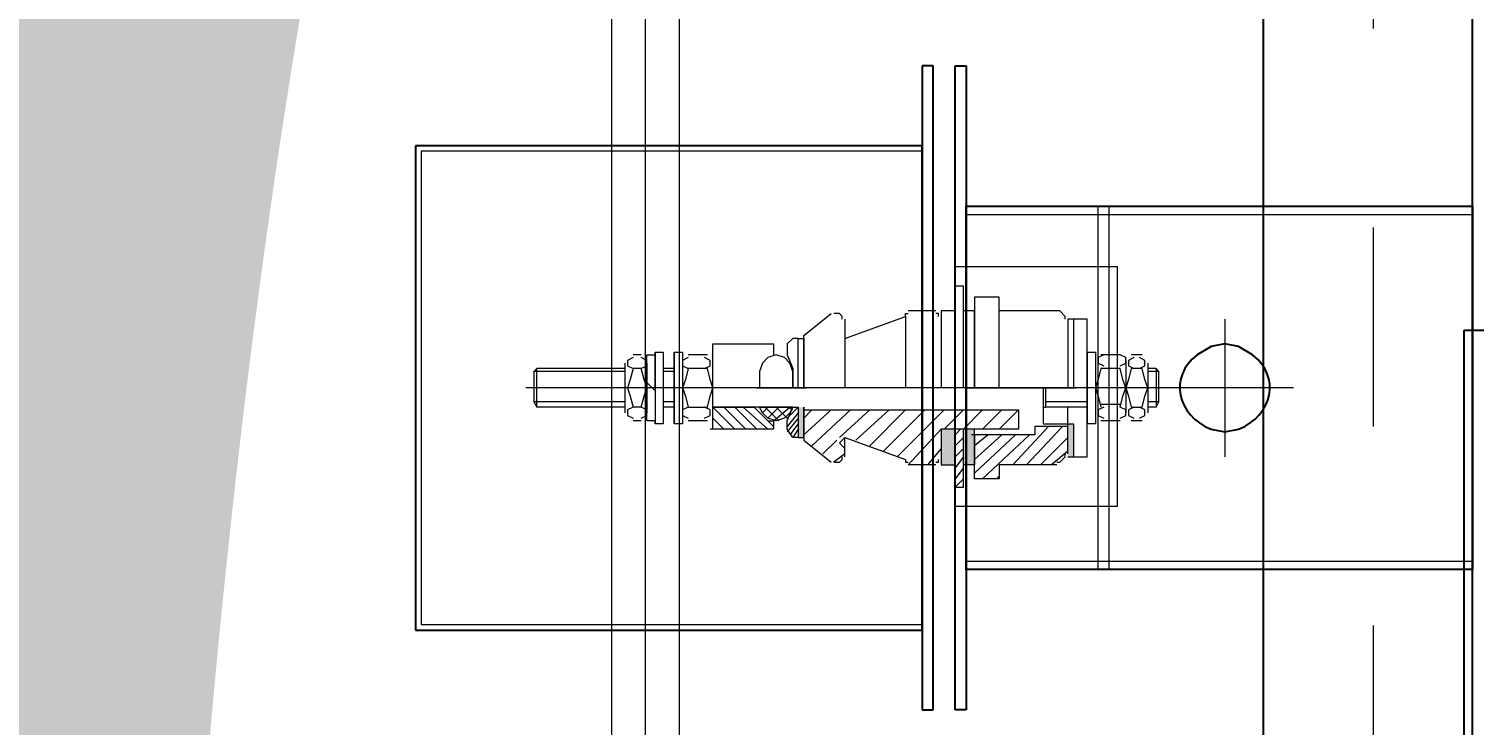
# Model space of a CAD drawing. Header units: metres. Extents: x 529524 to 529977, y 2674144 to 2674419.
# Drawn here: x 529756.474 to 529757.2, y 2674300.355 to 2674300.705 of the extents above; entities that cross this region are included whole.
import ezdxf

# ---------------------------------------------------------------- set-up
doc = ezdxf.new("R2010")
doc.units = ezdxf.units.M
doc.linetypes.add('CENTER2', pattern=[1.125, 0.75, -0.125, 0.125, -0.125])
doc.linetypes.add('PDF_IMPORT', pattern=[1, 0.8, -0.2])
doc.layers.add('IDT', color=7, linetype='Continuous')
doc.layers.add('MMS Block Numbering', color=7, linetype='Continuous')
doc.styles.add('Adani Regular', font='Adani Regular.ttf')

# ---------------------------------------------------------------- blocks, each defined once
blk = doc.blocks.new('IDT')
at = {"layer": 'IDT', "transparency": 33554559}
for points in [[(16.49559, 12.25231), (16.49559, 12.26891), (16.49283, 12.26891), (16.49283, 12.25231)], [(16.54815, 12.25508), (16.54815, 12.27306), (16.54262, 12.27306), (16.54262, 12.25508)], [(16.55922, 12.27306), (16.5523, 12.27306), (16.5523, 12.25508), (16.55922, 12.25508)], [(16.63114, 12.24401), (16.63114, 12.25922), (16.62838, 12.25922), (16.62838, 12.24401)]]:
    blk.add_hatch(color=0, dxfattribs=at).paths.add_polyline_path(points)
at = {"layer": 'IDT', "color": 0, "lineweight": 25}
for p, q in [((16.39739, 14.30905), (16.39739, 9.66028)), ((16.29227, 14.20393), (16.29227, 9.7654)), ((16.29642, 12.98538), (16.29642, 12.20528)), ((16.29642, 12.98538), (16.29642, 12.20528)), ((16.54677, 12.0725), (16.54677, 12.39616)), ((16.54677, 12.39616), (16.5523, 12.39616)), ((16.5523, 12.39616), (16.5523, 12.0725)), ((16.5689, 12.39616), (16.56337, 12.39616)), ((16.56337, 12.39616), (16.56337, 12.0725)), ((16.5689, 12.0725), (16.5689, 12.39616)), ((16.8234, 12.35605), (16.5689, 12.35605)), ((16.5689, 12.35605), (16.5689, 12.11261)), ((16.8234, 12.11261), (16.8234, 12.35605)), ((16.29227, 12.14304), (16.29227, 12.32562)), ((16.29227, 12.32562), (16.54677, 12.32562)), ((16.54677, 12.32562), (16.54677, 12.14304)), ((16.41676, 12.25646), (16.40984, 12.25508)), ((16.42367, 12.25508), (16.41676, 12.25646)), ((16.40292, 12.21773), (16.40984, 12.21358)), ((16.42367, 12.21358), (16.43059, 12.21773)), ((16.40984, 12.21358), (16.41676, 12.2122)), ((16.41676, 12.2122), (16.42367, 12.21358)), ((16.29642, 12.20528), (16.00596, 12.20528)), ((16.29642, 12.20528), (16.00596, 12.20528)), ((16.54677, 12.14304), (16.29227, 12.14304)), ((16.5689, 12.11261), (16.8234, 12.11261)), ((16.5523, 12.0725), (16.54677, 12.0725)), ((16.56337, 12.0725), (16.5689, 12.0725))]:
    blk.add_line(p, q, dxfattribs=at)
at = {"layer": 'IDT', "color": 0, "linetype": 'PDF_IMPORT', "lineweight": 13, "ltscale": 0.113333}
blk.add_line((16.34207, 14.25373), (16.34207, 9.71561), dxfattribs=at)
at = {"layer": 'IDT', "color": 0, "linetype": 'CENTER2', "lineweight": 0, "ltscale": 500}
blk.add_line((16.70803, 10.36062), (16.70803, 14.23018), dxfattribs=at)
blk.add_line((16.70803, 10.36062), (16.70803, 14.23018), dxfattribs=at)
at = {"layer": 'IDT', "color": 0, "lineweight": 0}
for p, q in [((16.72503, 10.36062), (16.72503, 14.23018)), ((16.72503, 10.36062), (16.72503, 14.23018)), ((16.69103, 10.36062), (16.69103, 13.10362)), ((16.69103, 10.36062), (16.69103, 13.10362))]:
    blk.add_line(p, q, dxfattribs=at)
at = {"layer": 'IDT', "color": 0, "lineweight": 13}
for p, q in [((16.82064, 12.35328), (16.5689, 12.35328)), ((16.5689, 12.35328), (16.5689, 12.11538)), ((16.82064, 12.11538), (16.82064, 12.35328)), ((16.47485, 12.32562), (16.47485, 12.14304)), ((16.48038, 12.32562), (16.48038, 12.14304)), ((16.29227, 12.32147), (16.54677, 12.32147)), ((16.29227, 12.14719), (16.29227, 12.32147)), ((16.54677, 12.32147), (16.54677, 12.14719)), ((16.41676, 12.19975), (16.41676, 12.26891)), ((16.38218, 12.23433), (16.45133, 12.23433)), ((16.54677, 12.14719), (16.29227, 12.14719)), ((16.5689, 12.11538), (16.82064, 12.11538))]:
    blk.add_line(p, q, dxfattribs=at)
at = {"layer": 'IDT', "color": 0, "lineweight": 20}
for p, q in [((16.54677, 12.2938), (16.4707, 12.2938)), ((16.4707, 12.2938), (16.4707, 12.17347)), ((16.5523, 12.2938), (16.54677, 12.2938)), ((16.54677, 12.2938), (16.54677, 12.17347)), ((16.5523, 12.17347), (16.5523, 12.2938)), ((16.4707, 12.17347), (16.54677, 12.17347)), ((16.54677, 12.17347), (16.5523, 12.17347))]:
    blk.add_line(p, q, dxfattribs=at)
at = {"layer": 'IDT', "color": 0, "lineweight": 15}
for p, q in [((16.5523, 12.28412), (16.54815, 12.28412)), ((16.54815, 12.28412), (16.54815, 12.25508)), ((16.5523, 12.25508), (16.5523, 12.28412)), ((16.53017, 12.27859), (16.53017, 12.27997)), ((16.53017, 12.27997), (16.53156, 12.27997)), ((16.53017, 12.27444), (16.53017, 12.27859)), ((16.53017, 12.27306), (16.53017, 12.27444)), ((16.53156, 12.27997), (16.54124, 12.27997)), ((16.54124, 12.27997), (16.54262, 12.27997)), ((16.54262, 12.27997), (16.54262, 12.27859)), ((16.54262, 12.27859), (16.54262, 12.25508)), ((16.49283, 12.26891), (16.48591, 12.26891)), ((16.48591, 12.26891), (16.48591, 12.19975)), ((16.49559, 12.26891), (16.49283, 12.26891)), ((16.49283, 12.25231), (16.49283, 12.26891)), ((16.49559, 12.26752), (16.49559, 12.24401)), ((16.49974, 12.27167), (16.49698, 12.26891)), ((16.49698, 12.26891), (16.49698, 12.26752)), ((16.50113, 12.27167), (16.49974, 12.27167)), ((16.50113, 12.27306), (16.52879, 12.27306)), ((16.52879, 12.27306), (16.53017, 12.27306)), ((16.54262, 12.25784), (16.54262, 12.27306)), ((16.54262, 12.27306), (16.54815, 12.27306)), ((16.55922, 12.27306), (16.5523, 12.27306)), ((16.55922, 12.27029), (16.55922, 12.27306)), ((16.55922, 12.25646), (16.55922, 12.27029)), ((16.56199, 12.27167), (16.5606, 12.27167)), ((16.5606, 12.27167), (16.5606, 12.27029)), ((16.56199, 12.27306), (16.57582, 12.27306)), ((16.5772, 12.27167), (16.57582, 12.27167)), ((16.5772, 12.27029), (16.5772, 12.27167)), ((16.60763, 12.25922), (16.5772, 12.27029)), ((16.60763, 12.26891), (16.60763, 12.25922)), ((16.6104, 12.27167), (16.60901, 12.27029)), ((16.60901, 12.27029), (16.60901, 12.26891)), ((16.61316, 12.27167), (16.6104, 12.27167)), ((16.62838, 12.26061), (16.61455, 12.27167)), ((16.60901, 12.26337), (16.60763, 12.26476)), ((16.60763, 12.25922), (16.6104, 12.26199)), ((16.6104, 12.26199), (16.60901, 12.26337)), ((16.62838, 12.24401), (16.62838, 12.26061)), ((16.63114, 12.25922), (16.62838, 12.25922)), ((16.62838, 12.25922), (16.62838, 12.24401)), ((16.63114, 12.25922), (16.63391, 12.25922)), ((16.63114, 12.24401), (16.63114, 12.25922)), ((16.63391, 12.25922), (16.63668, 12.25508)), ((16.48176, 12.21635), (16.48176, 12.25231)), ((16.48176, 12.25231), (16.48591, 12.25231)), ((16.48591, 12.21635), (16.48591, 12.25231)), ((16.48591, 12.25231), (16.48591, 12.21635)), ((16.50804, 12.25231), (16.49283, 12.25231)), ((16.49559, 12.25369), (16.51219, 12.25369)), ((16.50804, 12.23433), (16.50804, 12.25231)), ((16.51219, 12.25369), (16.51219, 12.25784)), ((16.51219, 12.25784), (16.54262, 12.25784)), ((16.52049, 12.25369), (16.52049, 12.25508)), ((16.52049, 12.25508), (16.52187, 12.25508)), ((16.52049, 12.24678), (16.52049, 12.25369)), ((16.52187, 12.25508), (16.55784, 12.25508)), ((16.55784, 12.25508), (16.55922, 12.25508)), ((16.55922, 12.25508), (16.55922, 12.25646)), ((16.63668, 12.25508), (16.63668, 12.25093)), ((16.64359, 12.25093), (16.64359, 12.25508)), ((16.64359, 12.25508), (16.67402, 12.25508)), ((16.67402, 12.25508), (16.67402, 12.2122)), ((16.68924, 12.21635), (16.68924, 12.25231)), ((16.68924, 12.25231), (16.69339, 12.25231)), ((16.69339, 12.21635), (16.69339, 12.25231)), ((16.69339, 12.25231), (16.69339, 12.21635)), ((16.69892, 12.21635), (16.69892, 12.25231)), ((16.69892, 12.25231), (16.70307, 12.25231)), ((16.70307, 12.21635), (16.70307, 12.25231)), ((16.70307, 12.25231), (16.70307, 12.25093)), ((16.45548, 12.22188), (16.45548, 12.24678)), ((16.45963, 12.24954), (16.45687, 12.24816)), ((16.45687, 12.24816), (16.45687, 12.24539)), ((16.45687, 12.24539), (16.45963, 12.24401)), ((16.45825, 12.25093), (16.46378, 12.25093)), ((16.46517, 12.24816), (16.4624, 12.24954)), ((16.4624, 12.24401), (16.46517, 12.24539)), ((16.46517, 12.24539), (16.46517, 12.24816)), ((16.46931, 12.24954), (16.46655, 12.24816)), ((16.46655, 12.24816), (16.46655, 12.24539)), ((16.46655, 12.2205), (16.46655, 12.24678)), ((16.46655, 12.24539), (16.46931, 12.24401)), ((16.46931, 12.25093), (16.479, 12.25093)), ((16.48038, 12.24816), (16.47761, 12.24954)), ((16.47761, 12.24401), (16.48038, 12.24539)), ((16.48038, 12.24539), (16.48038, 12.24816)), ((16.52049, 12.24539), (16.52049, 12.24678)), ((16.52187, 12.24539), (16.52049, 12.24539)), ((16.62838, 12.24539), (16.52187, 12.24539)), ((16.63668, 12.25093), (16.63391, 12.24401)), ((16.63391, 12.24401), (16.63529, 12.24678)), ((16.63529, 12.24678), (16.63806, 12.24954)), ((16.63806, 12.24954), (16.64221, 12.25093)), ((16.64221, 12.25093), (16.64636, 12.24954)), ((16.64636, 12.25093), (16.64359, 12.25093)), ((16.65327, 12.24401), (16.64636, 12.25093)), ((16.64636, 12.24954), (16.64912, 12.24678)), ((16.64912, 12.24678), (16.65051, 12.24401)), ((16.67817, 12.24954), (16.6754, 12.24816)), ((16.6754, 12.24816), (16.6754, 12.24539)), ((16.6754, 12.24539), (16.67817, 12.24401)), ((16.67679, 12.25093), (16.68647, 12.25093)), ((16.68924, 12.24816), (16.68647, 12.24954)), ((16.68647, 12.24401), (16.68924, 12.24539)), ((16.68924, 12.24539), (16.68924, 12.24816)), ((16.68924, 12.22188), (16.68924, 12.24678)), ((16.70307, 12.25093), (16.70722, 12.25093)), ((16.70722, 12.25093), (16.70722, 12.21773)), ((16.70998, 12.24954), (16.70722, 12.24816)), ((16.70722, 12.24816), (16.70722, 12.24539)), ((16.70722, 12.22188), (16.70722, 12.24678)), ((16.70722, 12.24539), (16.70998, 12.24401)), ((16.70998, 12.25093), (16.71413, 12.25093)), ((16.7169, 12.24816), (16.71413, 12.24954)), ((16.71413, 12.24401), (16.7169, 12.24539)), ((16.7169, 12.24539), (16.7169, 12.24816)), ((16.71828, 12.22188), (16.71828, 12.24678)), ((16.45133, 12.24401), (16.44995, 12.24124)), ((16.44995, 12.24124), (16.44995, 12.22603)), ((16.45133, 12.22465), (16.45133, 12.24401)), ((16.45133, 12.24401), (16.45548, 12.24401)), ((16.45687, 12.23848), (16.45548, 12.23433)), ((16.45825, 12.24401), (16.45687, 12.23848)), ((16.46378, 12.24401), (16.45825, 12.24401)), ((16.46517, 12.23848), (16.46378, 12.24401)), ((16.46655, 12.23433), (16.46517, 12.23848)), ((16.46793, 12.23848), (16.46655, 12.23433)), ((16.46931, 12.24401), (16.46793, 12.23848)), ((16.46931, 12.24263), (16.479, 12.24263)), ((16.48038, 12.23848), (16.479, 12.24401)), ((16.48176, 12.23433), (16.48038, 12.23848)), ((16.48591, 12.24401), (16.50666, 12.24401)), ((16.48591, 12.24124), (16.50666, 12.24124)), ((16.50804, 12.24401), (16.50666, 12.24401)), ((16.50666, 12.24401), (16.50666, 12.23433)), ((16.63391, 12.24401), (16.63114, 12.24401)), ((16.63529, 12.24401), (16.63391, 12.24401)), ((16.65051, 12.24401), (16.63391, 12.24401)), ((16.63391, 12.24401), (16.67402, 12.24401)), ((16.67402, 12.24401), (16.65327, 12.24401)), ((16.6754, 12.23848), (16.67402, 12.23433)), ((16.67679, 12.24401), (16.6754, 12.23848)), ((16.68647, 12.24401), (16.67679, 12.24401)), ((16.68785, 12.23848), (16.68647, 12.24401)), ((16.68924, 12.23433), (16.68785, 12.23848)), ((16.69339, 12.24401), (16.69892, 12.24401)), ((16.7086, 12.23848), (16.70722, 12.23433)), ((16.70998, 12.24401), (16.7086, 12.23848)), ((16.70998, 12.24401), (16.71413, 12.24401)), ((16.71552, 12.23848), (16.71413, 12.24401)), ((16.7169, 12.23433), (16.71552, 12.23848)), ((16.71828, 12.24401), (16.76254, 12.24401)), ((16.76393, 12.24124), (16.76254, 12.24401)), ((16.76254, 12.24401), (16.76254, 12.22465)), ((16.76393, 12.22603), (16.76393, 12.24124)), ((16.45548, 12.23433), (16.45687, 12.23018)), ((16.45687, 12.23018), (16.45825, 12.22465)), ((16.46378, 12.22465), (16.46517, 12.23018)), ((16.46517, 12.23018), (16.46655, 12.23433)), ((16.46655, 12.23433), (16.46793, 12.23018)), ((16.46793, 12.23018), (16.46931, 12.22465)), ((16.479, 12.22465), (16.48038, 12.23018)), ((16.48038, 12.23018), (16.48176, 12.23433)), ((16.48591, 12.23433), (16.67402, 12.23433)), ((16.49283, 12.19975), (16.49283, 12.23433)), ((16.49559, 12.19975), (16.49559, 12.23433)), ((16.53017, 12.23433), (16.53017, 12.19007)), ((16.54262, 12.19007), (16.54262, 12.23433)), ((16.54262, 12.23433), (16.54262, 12.1956)), ((16.54815, 12.23433), (16.54815, 12.18315)), ((16.5523, 12.18315), (16.5523, 12.23433)), ((16.55922, 12.19837), (16.55922, 12.23433)), ((16.5772, 12.19837), (16.5772, 12.23433)), ((16.60763, 12.19975), (16.60763, 12.23433)), ((16.62838, 12.20943), (16.62838, 12.23433)), ((16.62838, 12.23433), (16.62838, 12.20805)), ((16.63114, 12.23433), (16.63114, 12.20943)), ((16.63391, 12.22465), (16.63391, 12.23433)), ((16.63391, 12.23433), (16.63391, 12.22603)), ((16.65051, 12.22603), (16.65051, 12.23433)), ((16.67402, 12.23433), (16.6754, 12.23018)), ((16.6754, 12.23018), (16.67679, 12.22465)), ((16.68647, 12.22465), (16.68785, 12.23018)), ((16.68785, 12.23018), (16.68924, 12.23433)), ((16.70722, 12.23156), (16.70307, 12.23571)), ((16.70307, 12.23571), (16.70307, 12.21635)), ((16.70722, 12.23433), (16.7086, 12.23018)), ((16.7086, 12.23018), (16.70998, 12.22465)), ((16.71413, 12.22465), (16.71552, 12.23018)), ((16.71552, 12.23018), (16.7169, 12.23433)), ((16.44995, 12.22603), (16.45133, 12.22465)), ((16.45133, 12.22465), (16.45548, 12.22465)), ((16.45963, 12.22465), (16.45687, 12.22326)), ((16.45687, 12.22326), (16.45687, 12.2205)), ((16.45825, 12.22465), (16.46378, 12.22465)), ((16.46517, 12.22326), (16.4624, 12.22465)), ((16.46517, 12.2205), (16.46517, 12.22326)), ((16.46931, 12.22326), (16.46655, 12.22188)), ((16.46931, 12.22465), (16.479, 12.22465)), ((16.48038, 12.22188), (16.47761, 12.22326)), ((16.63391, 12.22603), (16.63529, 12.22188)), ((16.63668, 12.21773), (16.63391, 12.22465)), ((16.64912, 12.22188), (16.65051, 12.22603)), ((16.67817, 12.22465), (16.6754, 12.22326)), ((16.6754, 12.22326), (16.6754, 12.2205)), ((16.67679, 12.22465), (16.68647, 12.22465)), ((16.68924, 12.22326), (16.68647, 12.22465)), ((16.68924, 12.2205), (16.68924, 12.22326)), ((16.69339, 12.22465), (16.69892, 12.22465)), ((16.70998, 12.22465), (16.70722, 12.22326)), ((16.70722, 12.22326), (16.70722, 12.2205)), ((16.70998, 12.22465), (16.71413, 12.22465)), ((16.7169, 12.22326), (16.71413, 12.22465)), ((16.7169, 12.2205), (16.7169, 12.22326)), ((16.71828, 12.22465), (16.76254, 12.22465)), ((16.76254, 12.22465), (16.76393, 12.22603)), ((16.45687, 12.2205), (16.45963, 12.21911)), ((16.45825, 12.21773), (16.46378, 12.21773)), ((16.4624, 12.21911), (16.46517, 12.2205)), ((16.46655, 12.22188), (16.46655, 12.21911)), ((16.46655, 12.21911), (16.46931, 12.21773)), ((16.46931, 12.21773), (16.479, 12.21773)), ((16.47761, 12.21773), (16.48038, 12.21911)), ((16.48038, 12.21911), (16.48038, 12.22188)), ((16.48591, 12.21635), (16.48176, 12.21635)), ((16.63529, 12.22188), (16.63806, 12.21911)), ((16.63668, 12.2122), (16.63668, 12.21773)), ((16.63806, 12.21911), (16.64221, 12.21773)), ((16.64221, 12.21773), (16.64636, 12.21911)), ((16.64359, 12.2122), (16.64359, 12.21773)), ((16.64636, 12.21911), (16.64912, 12.22188)), ((16.6754, 12.2205), (16.67817, 12.21911)), ((16.67679, 12.21773), (16.68647, 12.21773)), ((16.68647, 12.21911), (16.68924, 12.2205)), ((16.69339, 12.21635), (16.68924, 12.21635)), ((16.70307, 12.21635), (16.69892, 12.21635)), ((16.70722, 12.21773), (16.70307, 12.21773)), ((16.70722, 12.2205), (16.70998, 12.21911)), ((16.70998, 12.21773), (16.71413, 12.21773)), ((16.71413, 12.21911), (16.7169, 12.2205)), ((16.60763, 12.20943), (16.5772, 12.19837)), ((16.63114, 12.20943), (16.62838, 12.20943)), ((16.63114, 12.20943), (16.63391, 12.20943)), ((16.63391, 12.20943), (16.63668, 12.2122)), ((16.67402, 12.2122), (16.64359, 12.2122)), ((16.62838, 12.20805), (16.61455, 12.19698)), ((16.48591, 12.19975), (16.49283, 12.19975)), ((16.49283, 12.19975), (16.49559, 12.19975)), ((16.49698, 12.19975), (16.49698, 12.19837)), ((16.49698, 12.19837), (16.49974, 12.1956)), ((16.49974, 12.1956), (16.50113, 12.1956)), ((16.50113, 12.1956), (16.52879, 12.1956)), ((16.52879, 12.1956), (16.53017, 12.1956)), ((16.53017, 12.1956), (16.53017, 12.19422)), ((16.54262, 12.1956), (16.54815, 12.1956)), ((16.5523, 12.1956), (16.55922, 12.1956)), ((16.55922, 12.1956), (16.55922, 12.19837)), ((16.5606, 12.19837), (16.5606, 12.19698)), ((16.5606, 12.19698), (16.56199, 12.19698)), ((16.56199, 12.1956), (16.57582, 12.1956)), ((16.5772, 12.19698), (16.57582, 12.19698)), ((16.5772, 12.19837), (16.5772, 12.19698)), ((16.60901, 12.19975), (16.60901, 12.19837)), ((16.60901, 12.19837), (16.6104, 12.19698)), ((16.6104, 12.19698), (16.61316, 12.19698)), ((16.53017, 12.19007), (16.53017, 12.18868)), ((16.53017, 12.18868), (16.53156, 12.18868)), ((16.53156, 12.18868), (16.54124, 12.18868)), ((16.54124, 12.18868), (16.54262, 12.18868)), ((16.54262, 12.18868), (16.54262, 12.19007)), ((16.54815, 12.18315), (16.5523, 12.18315))]:
    blk.add_line(p, q, dxfattribs=at)
at = {"layer": 'IDT', "color": 0, "lineweight": 9}
for p, q in [((16.54815, 12.27997), (16.5523, 12.28412)), ((16.51496, 12.25784), (16.53847, 12.27997)), ((16.52187, 12.25784), (16.54262, 12.27721)), ((16.53017, 12.27859), (16.53156, 12.27997)), ((16.54815, 12.27444), (16.5523, 12.27997)), ((16.54815, 12.26891), (16.5523, 12.27444)), ((16.49559, 12.25922), (16.50943, 12.27306)), ((16.49559, 12.26614), (16.50389, 12.27306)), ((16.49836, 12.25369), (16.51634, 12.27306)), ((16.50528, 12.25369), (16.52326, 12.27306)), ((16.52879, 12.25784), (16.54262, 12.27029)), ((16.54815, 12.26476), (16.5523, 12.26891)), ((16.55784, 12.24539), (16.58135, 12.26891)), ((16.55922, 12.25508), (16.57582, 12.27306)), ((16.55922, 12.26476), (16.56614, 12.27306)), ((16.60763, 12.26752), (16.61316, 12.27167)), ((16.61178, 12.26061), (16.6187, 12.26752)), ((16.53571, 12.25784), (16.54262, 12.26337)), ((16.54815, 12.25922), (16.5523, 12.26337)), ((16.56752, 12.24539), (16.58827, 12.26614)), ((16.5772, 12.24539), (16.59518, 12.26337)), ((16.5855, 12.24539), (16.6021, 12.26061)), ((16.59518, 12.24539), (16.6104, 12.25922)), ((16.60486, 12.24539), (16.62423, 12.26337)), ((16.63114, 12.25508), (16.63391, 12.25922)), ((16.63114, 12.25784), (16.63114, 12.25922)), ((16.52049, 12.24539), (16.53017, 12.25508)), ((16.52879, 12.24539), (16.53847, 12.25508)), ((16.53847, 12.24539), (16.54815, 12.25508)), ((16.54262, 12.25784), (16.54401, 12.25784)), ((16.54815, 12.24539), (16.55784, 12.25508)), ((16.54954, 12.25508), (16.5523, 12.25784)), ((16.61455, 12.24539), (16.62838, 12.25784)), ((16.63114, 12.25231), (16.63529, 12.25784)), ((16.63114, 12.24954), (16.63668, 12.25646)), ((16.63114, 12.24678), (16.63668, 12.25369)), ((16.64359, 12.25369), (16.65327, 12.24401)), ((16.64636, 12.25508), (16.65881, 12.24401)), ((16.65189, 12.25508), (16.66296, 12.24401)), ((16.65742, 12.25508), (16.66849, 12.24401)), ((16.66296, 12.25508), (16.67402, 12.24401)), ((16.66849, 12.25508), (16.67402, 12.24954)), ((16.67402, 12.25508), (16.6754, 12.25508)), ((16.62423, 12.24539), (16.62838, 12.24954)), ((16.63114, 12.24401), (16.63668, 12.24954)), ((16.63391, 12.24539), (16.63668, 12.24401)), ((16.64359, 12.25093), (16.63529, 12.24401)), ((16.63668, 12.24954), (16.64221, 12.24401)), ((16.64083, 12.25093), (16.64774, 12.24401)), ((16.64636, 12.24954), (16.64083, 12.24401)), ((16.64912, 12.24678), (16.64636, 12.24401))]:
    blk.add_line(p, q, dxfattribs=at)
at = {"layer": 'IDT', "color": 0, "lineweight": 5}
for p, q in [((16.44995, 12.24124), (16.45548, 12.24124)), ((16.69339, 12.24124), (16.69892, 12.24124)), ((16.71828, 12.24124), (16.76393, 12.24124)), ((16.4458, 12.23433), (16.76808, 12.23433)), ((16.48453, 12.23433), (16.51219, 12.23433)), ((16.54677, 12.23433), (16.49145, 12.23433)), ((16.63253, 12.23433), (16.62699, 12.23433)), ((16.63806, 12.23433), (16.62976, 12.23433)), ((16.65189, 12.23433), (16.63253, 12.23433)), ((16.64221, 12.23433), (16.67679, 12.23433)), ((16.67125, 12.23433), (16.692, 12.23433)), ((16.44995, 12.22603), (16.45548, 12.22603)), ((16.69339, 12.22603), (16.69892, 12.22603)), ((16.71828, 12.22603), (16.76393, 12.22603))]:
    blk.add_line(p, q, dxfattribs=at)
at = {"layer": 'IDT', "color": 0, "lineweight": 25}
for points in [[(16.40984, 12.25508), (16.39269, 12.24818), (16.38831, 12.22863), (16.40292, 12.21773)], [(16.43059, 12.21773), (16.4452, 12.22863), (16.44082, 12.24818), (16.42367, 12.25508)]]:
    blk.add_open_spline(points, degree=3, dxfattribs=at)

msp = doc.modelspace()

# ---------------------------------------------------------------- block references
at = {"layer": 'IDT', "color": 8, "rotation": 180}
msp.add_blockref('IDT', (529773.49128, 2674312.75885), dxfattribs=at)

# ---------------------------------------------------------------- texts
at = {"layer": 'MMS Block Numbering', "insert": (529750.72734, 2674294.30043), "char_height": 7.5, "attachment_point": 5, "style": 'Adani Regular'}
msp.add_mtext_dynamic_manual_height_columns('A16d-\\PBL-14', width=41.5353798, gutter_width=1, heights=[0], dxfattribs=at)

doc.saveas('drawing.dxf')
